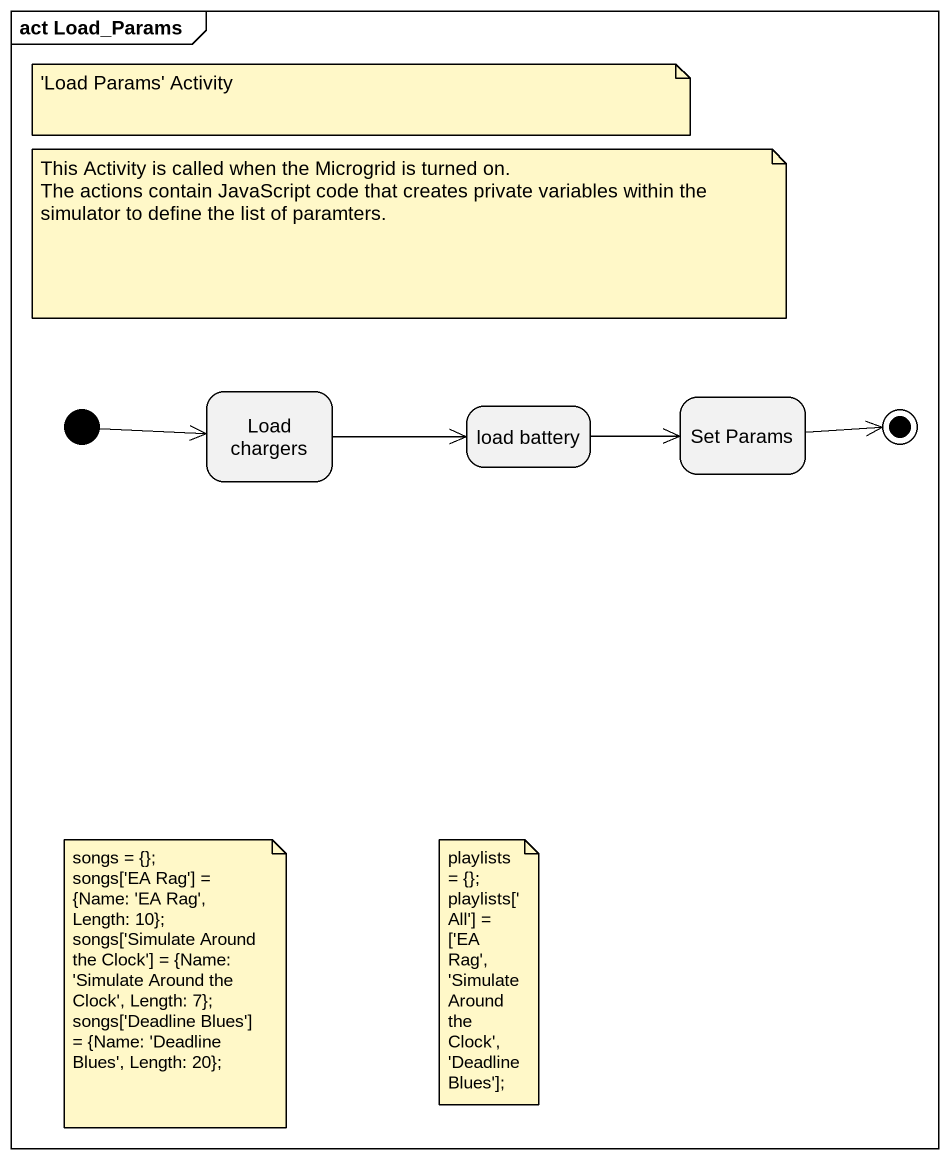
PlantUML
@startuml
mainframe act Load_Params
hide empty description
state "Load chargers" as Load_chargers
state "load battery" as load_battery
state "Set Params" as Set_Params
[*] -right-> Load_chargers
Load_chargers -right-> load_battery
load_battery -right-> Set_Params
Set_Params -right-> [*]
note as N1
  ~'Load Params' Activity
end note
note as N2
  This Activity is called when the Microgrid is turned on.
  The actions contain JavaScript code that creates private variables within the simulator to define the list of paramters.
end note
note as N3
  songs = {};
  songs['EA Rag'] = {Name: 'EA Rag', Length: 10};
  songs['Simulate Around the Clock'] = {Name: 'Simulate Around the Clock', Length: 7};
  songs['Deadline Blues'] = {Name: 'Deadline Blues', Length: 20};
end note
note as N4
  playlists = {};
  playlists['All'] = ['EA Rag', 'Simulate Around the Clock', 'Deadline Blues'];
end note
@enduml
